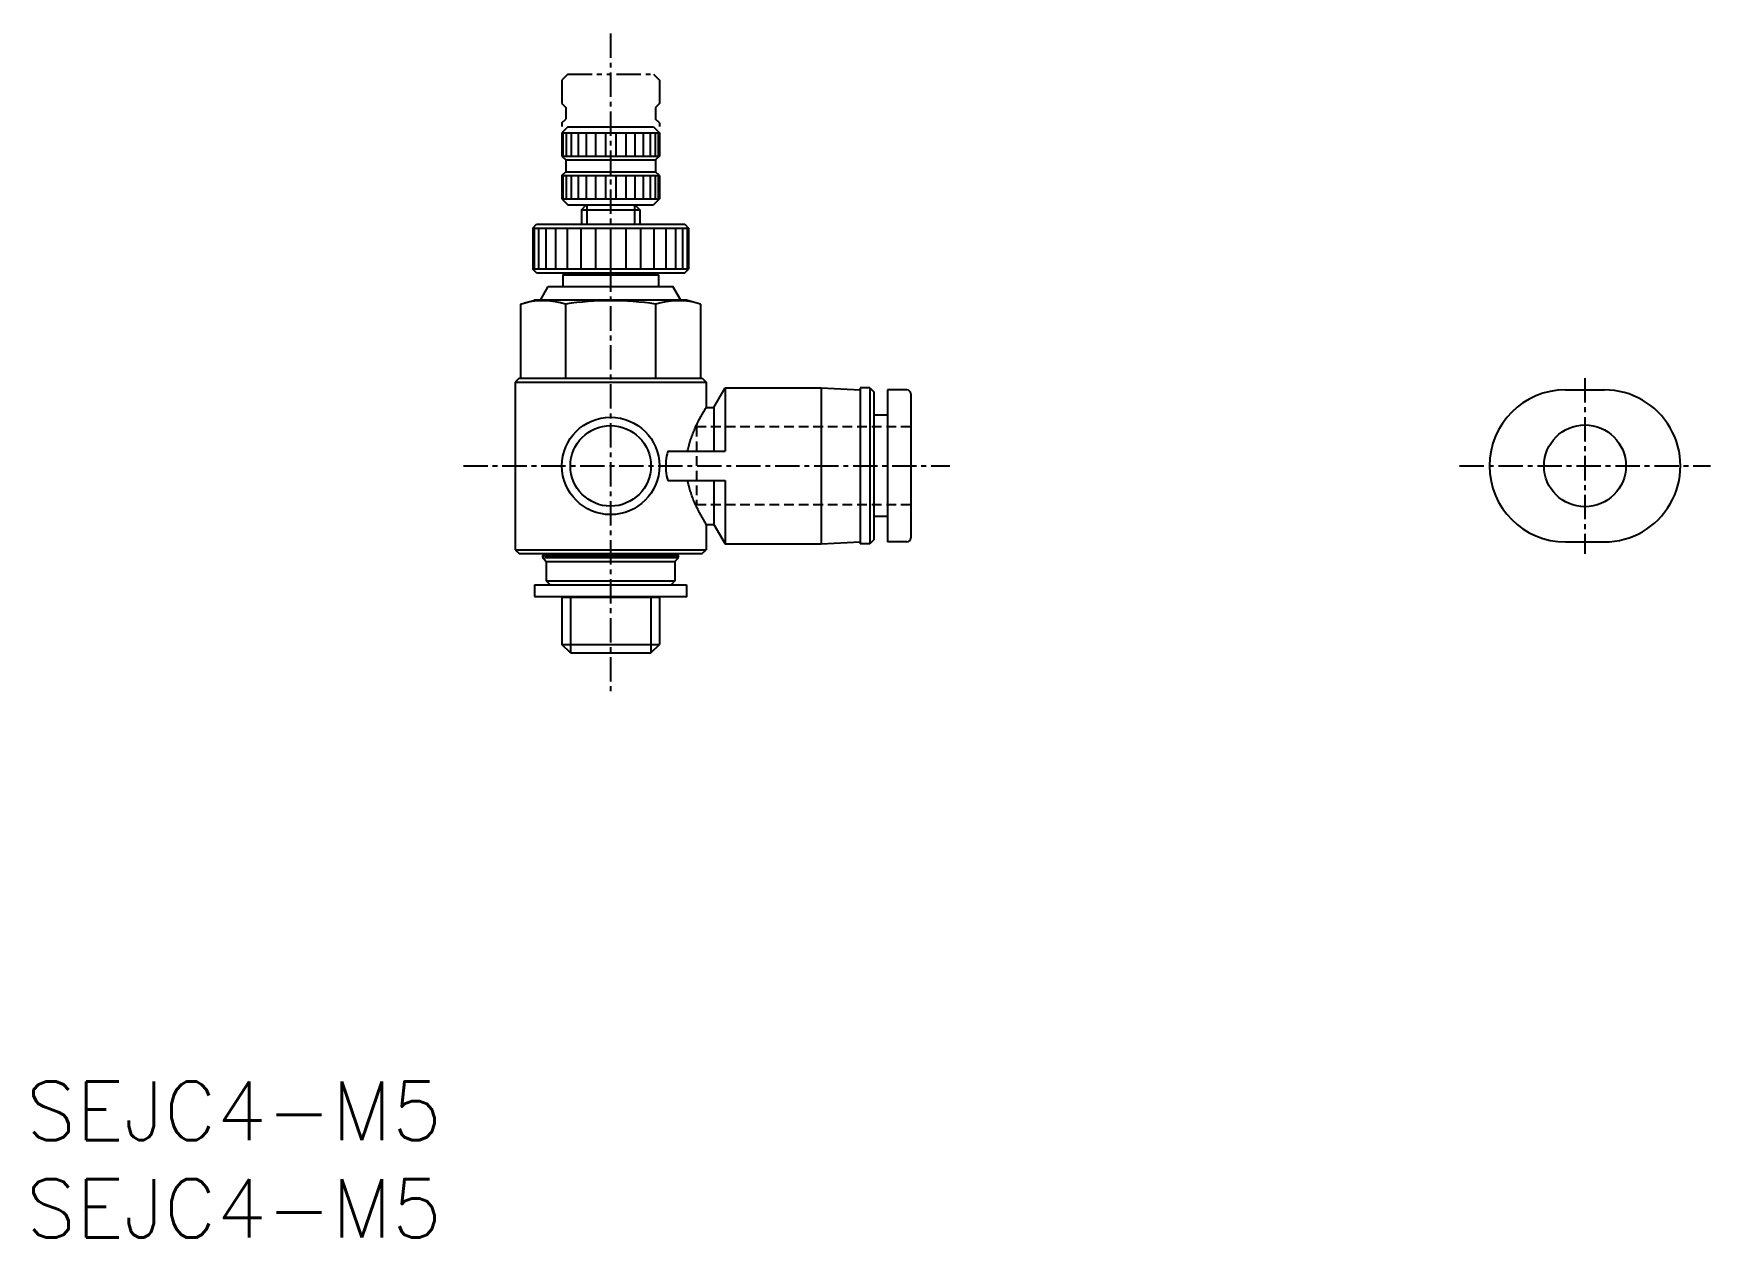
# Model space of a CAD drawing. Extents: x 0.4 to 86.4, y 0 to 61.8.
import ezdxf

# ---------------------------------------------------------------- set-up
doc = ezdxf.new("R2010")
doc.units = 0
for name, pattern in [('CENTER', [2, 1.25, -0.25, 0.25, -0.25]), ('DASHED', [0.75, 0.5, -0.25]), ('PHANTOM', [2.5, 1.25, -0.25, 0.25, -0.25, 0.25, -0.25])]:
    doc.linetypes.add(name, pattern=pattern)
doc.layers.get('0').update_dxf_attribs({"linetype": 'CONTINUOUS'})
doc.layers.add('CENTER', color=1, linetype='CENTER')
doc.styles.get("Standard").update_dxf_attribs({"font": 'txt.shx'})

# ---------------------------------------------------------------- blocks, each defined once
blk = doc.blocks.new('*U12')
at = {"color": 7, "linetype": 'CONTINUOUS'}
blk.add_text('SEJC4-M5', height=3, dxfattribs=at).set_placement((0, 0))
blk = doc.blocks.new('*U13')
at = {"color": 7, "linetype": 'CONTINUOUS'}
blk.add_text('SEJC4-M5', height=3, dxfattribs=at).set_placement((0, 5))

msp = doc.modelspace()

# ---------------------------------------------------------------- linework, layer by layer
at = {"color": 3, "linetype": 'PHANTOM'}
for p, q in [((27.79999, 59.7), (27.5, 59.40001)), ((27.5, 59.4), (27.5, 58.2)), ((27.79999, 59.7), (32.2, 59.7)), ((32.2, 59.7), (32.5, 59.4)), ((32.5, 59.4), (32.5, 58.2)), ((27.5, 58.2), (27.7, 58)), ((27.7, 58), (27.7, 57.4)), ((32.5, 58.2), (32.3, 58)), ((32.3, 58), (32.3, 57.4)), ((27.5, 57.2), (27.7, 57.4)), ((27.5, 57.2), (27.5, 57.02)), ((32.5, 57.2), (32.3, 57.4)), ((32.5, 57.2), (32.5, 57.02))]:
    msp.add_line(p, q, dxfattribs=at)
at = {"color": 7, "linetype": 'CONTINUOUS'}
for p, q in [((27.8, 56.999998), (27.5, 56.700008)), ((27.8, 56.999998), (32.2, 56.999998)), ((32.2, 56.999998), (32.5, 56.699998)), ((27.5, 56.699998), (27.5, 55.499998)), ((27.5, 56.699998), (32.5, 56.699998)), ((27.55463, 56.699998), (27.55463, 55.499998)), ((27.71614, 56.699998), (27.71614, 55.499998)), ((27.97746, 56.699998), (27.97746, 55.499998)), ((28.32717, 56.699998), (28.32717, 55.499998)), ((28.75, 56.699998), (28.75, 55.499998)), ((29.22746, 56.699998), (29.22746, 55.499998)), ((29.73868, 56.699998), (29.73868, 55.499998)), ((30.26132, 56.699998), (30.26132, 55.499998)), ((30.77254, 56.699998), (30.77254, 55.499998)), ((31.25, 56.699998), (31.25, 55.499998)), ((31.67283, 56.699998), (31.67283, 55.499998)), ((32.02254, 56.699998), (32.02254, 55.499998)), ((32.28386, 56.699998), (32.28386, 55.499998)), ((32.44537, 56.699998), (32.44537, 55.499998)), ((32.5, 56.699998), (32.5, 55.499998)), ((27.5, 55.499998), (32.5, 55.499998)), ((27.5, 55.499998), (27.7, 55.299998)), ((27.7, 55.299998), (27.7, 54.699998)), ((27.7, 55.299998), (32.3, 55.299998)), ((32.5, 55.499998), (32.3, 55.299998)), ((32.3, 55.299998), (32.3, 54.699998)), ((27.5, 54.499998), (27.7, 54.699998)), ((27.5, 54.499998), (32.5, 54.499998)), ((27.5, 54.499998), (27.5, 53.299998)), ((27.55463, 54.499998), (27.55463, 53.299998)), ((27.7, 54.699998), (32.3, 54.699998)), ((27.71614, 54.499998), (27.71614, 53.299998)), ((27.97746, 54.499998), (27.97746, 53.299998)), ((28.32717, 54.499998), (28.32717, 53.299998)), ((28.75, 54.499998), (28.75, 53.299998)), ((29.22746, 54.499998), (29.22746, 53.299998)), ((29.73868, 54.499998), (29.73868, 53.299998)), ((30.26132, 54.499998), (30.26132, 53.299998)), ((30.77254, 54.499998), (30.77254, 53.299998)), ((31.25, 54.499998), (31.25, 53.299998)), ((31.67283, 54.499998), (31.67283, 53.299998)), ((32.02254, 54.499998), (32.02254, 53.299998)), ((32.28386, 54.499998), (32.28386, 53.299998)), ((32.5, 54.499998), (32.3, 54.699998)), ((32.44537, 54.499998), (32.44537, 53.299998)), ((32.5, 54.499998), (32.5, 53.299998)), ((27.5, 53.299998), (32.5, 53.299998)), ((27.5, 53.299998), (27.8, 52.999998)), ((27.8, 52.999998), (32.2, 52.999998)), ((28.5, 52.749998), (28.75, 52.999998)), ((28.5, 52.749998), (28.5, 51.999998)), ((28.5, 52.749998), (31.5, 52.749998)), ((28.7705, 52.999998), (28.7705, 51.999998)), ((31.2295, 52.999998), (31.2295, 51.999998)), ((31.25, 52.999998), (31.5, 52.749998)), ((31.5, 52.749998), (31.5, 51.999998)), ((32.5, 53.299998), (32.2, 52.999998)), ((25.99999, 51.799998), (26.2, 51.999998)), ((26, 51.799988), (34, 51.799988)), ((26, 51.799988), (26, 49.699998)), ((26.07684, 51.799988), (26.07684, 49.699998)), ((26.20001, 51.999998), (33.79999, 51.999998)), ((26.30447, 51.799988), (26.30447, 49.699998)), ((26.67413, 51.799988), (26.67413, 49.699998)), ((27.17157, 51.799988), (27.17157, 49.699998)), ((27.77771, 51.799988), (27.77771, 49.699998)), ((28.46927, 51.799988), (28.46927, 49.699998)), ((29.21964, 51.799988), (29.21964, 49.699998)), ((30, 51.799988), (30, 49.699998)), ((30.78036, 51.799988), (30.78036, 49.699998)), ((31.53073, 51.799988), (31.53073, 49.699998)), ((32.22229, 51.799988), (32.22229, 49.699998)), ((32.82843, 51.799988), (32.82843, 49.699998)), ((33.32587, 51.799988), (33.32587, 49.699998)), ((33.69553, 51.799988), (33.69553, 49.699998)), ((33.8, 51.999988), (34, 51.799998)), ((33.92316, 51.799988), (33.92316, 49.699998)), ((34, 51.799988), (34, 49.699998)), ((26.19999, 49.499998), (25.99999, 49.699998)), ((34, 49.699998), (26, 49.699998)), ((26.20001, 49.499998), (33.79999, 49.499998)), ((27.65, 49.499988), (27.55, 49.399988)), ((27.55, 49.399988), (27.55, 48.799988)), ((27.55, 49.399988), (32.45, 49.399988)), ((32.45, 49.399988), (32.35, 49.499988)), ((32.45, 49.399988), (32.45, 48.799988)), ((33.8, 49.499988), (34, 49.699988)), ((26.39585, 48.099998), (26.8, 48.799998)), ((26.79999, 48.799988), (33.20001, 48.799988)), ((33.60414, 48.099998), (33.2, 48.799998)), ((25.3812, 47.907388), (26.1, 48.099988)), ((25.3812, 47.907388), (25.3812, 44.099988)), ((33.9, 48.099988), (26.1, 48.099988)), ((27.6906, 47.907388), (27.6906, 44.099988)), ((32.3094, 47.907388), (32.3094, 44.099988)), ((34.6188, 47.907388), (33.9, 48.099988)), ((34.6188, 47.907388), (34.6188, 44.099988)), ((25.3, 44.099988), (25.09999, 43.899998)), ((25.09999, 43.899998), (34.89999, 43.899998)), ((25.09999, 43.899998), (25.09999, 35.299988)), ((25.29999, 44.099988), (34.70001, 44.099988)), ((34.70001, 44.099988), (34.89999, 43.899998)), ((34.89999, 43.899998), (34.89999, 42.599988)), ((35.29999, 42.599988), (35.87734, 43.599998)), ((35.87735, 43.599988), (35.87735, 40.349988)), ((35.87735, 43.599988), (40.79999, 43.599988)), ((40.79999, 43.599989), (42.8, 43.499988)), ((40.79999, 43.599989), (40.79999, 35.599988)), ((43.29999, 43.599988), (42.79999, 43.599988)), ((42.79999, 43.599988), (42.79999, 35.599988)), ((43.29999, 43.599988), (43.29999, 35.599988)), ((43.29999, 43.599988), (43.49999, 43.399988)), ((43.49999, 43.399988), (43.49999, 35.799988)), ((45.19999, 43.499998), (44.19999, 43.499998)), ((44.19999, 43.499998), (44.19999, 35.699988)), ((45.39999, 43.299998), (45.39999, 35.899988)), ((79, 43.499998), (81, 43.499998)), ((34.89999, 42.599988), (35.29999, 42.599988)), ((35.29999, 42.599988), (35.29999, 40.349988)), ((44.19999, 42.199988), (43.49999, 42.199988)), ((32.92788, 40.349988), (35.87735, 40.349988)), ((32.92788, 38.849988), (35.87735, 38.849988)), ((35.29999, 38.849988), (35.29999, 36.599988)), ((35.87735, 38.849988), (35.87735, 35.599988)), ((34.89999, 36.599988), (34.89999, 35.299988)), ((34.89999, 36.599988), (35.29999, 36.599988)), ((35.3, 36.599988), (35.87734, 35.599988)), ((44.19999, 36.999998), (43.49999, 36.999998)), ((25.09999, 35.299988), (34.89999, 35.299988)), ((25.1, 35.299988), (25.29999, 35.099988)), ((34.69999, 35.099988), (34.89999, 35.299988)), ((35.87735, 35.599988), (40.79999, 35.599988)), ((40.79999, 35.599988), (42.8, 35.699988)), ((43.29999, 35.599988), (42.79999, 35.599988)), ((43.49999, 35.799998), (43.29998, 35.599988)), ((45.19999, 35.699988), (44.19999, 35.699988)), ((79, 35.699998), (81, 35.699998)), ((25.29999, 35.099988), (34.7, 35.099988)), ((26.50002, 34.999998), (33.49998, 34.999998)), ((26.5868, 34.813188), (26.70001, 34.699988)), ((26.60001, 34.899998), (33.39999, 34.899998)), ((26.7, 35.099988), (26.7, 34.999998)), ((26.7, 34.699998), (26.7, 33.7)), ((26.7, 34.699998), (33.3, 34.699998)), ((33.3, 35.099988), (33.3, 34.999998)), ((33.3, 34.699988), (33.41321, 34.813188)), ((33.3, 34.699998), (33.3, 33.7)), ((26.7, 33.7), (26.9, 33.5)), ((26.7, 33.699997), (33.3, 33.699997)), ((33.3, 33.7), (33.1, 33.5)), ((26.09999, 33.5), (26.09999, 32.9)), ((26.09999, 32.9), (33.89999, 32.9)), ((26.10001, 33.5), (33.89999, 33.5)), ((27.5, 32.855664), (27.57681, 32.9)), ((27.5, 32.855664), (27.5, 30.433)), ((27.5, 32.855664), (32.5, 32.855664)), ((27.5, 32.855657), (27.5, 30.433)), ((27.933, 32.9), (27.933, 30)), ((32.067, 32.9), (32.067, 30)), ((32.4232, 32.9), (32.5, 32.855664)), ((32.5, 32.855664), (32.5, 30.433)), ((33.90001, 33.5), (33.90001, 32.9)), ((27.5, 30.433), (32.5, 30.433)), ((27.933, 30), (27.5, 30.433)), ((32.067, 30), (32.5, 30.433)), ((27.933, 30), (32.067, 30))]:
    msp.add_line(p, q, dxfattribs=at)
at = {"color": 3, "linetype": 'DASHED'}
for p, q in [((45.39999, 41.599988), (34.39999, 41.599988)), ((34.39999, 41.599988), (34.39999, 37.599988)), ((45.39999, 37.599988), (34.39999, 37.599988))]:
    msp.add_line(p, q, dxfattribs=at)
at = {"color": 7, "linetype": 'CONTINUOUS'}
for points in [[(33.94923, 40.349958, -0.014456641), (34.00879, 40.615208, -0.013155817), (34.08312, 40.877578, -0.011962447), (34.17073, 41.136508, -0.010880282), (34.27018, 41.391478, -0.009906445), (34.38009, 41.641978, -0.00904353), (34.49927, 41.887868, -0.007920459), (34.62679, 42.129608, -0.00649982), (34.761, 42.367148, -0.005868791), (34.89999, 42.599988)], [(32.92788, 40.349988, 0.041676835), (32.84141, 39.852828, 0.044352287), (32.8414, 39.347308, 0.041690202), (32.92788, 38.849988)], [(34.89999, 36.599988, -0.005897984), (34.76018, 36.834238, -0.00649549), (34.62625, 37.071368, -0.007901074), (34.49912, 37.312418, -0.00902672), (34.38016, 37.557848, -0.009921686), (34.27009, 37.808738, -0.010884958), (34.17061, 38.063778, -0.011940669), (34.08317, 38.322238, -0.013210401), (34.00856, 38.585678, -0.014601163), (33.94858, 38.853398)]]:
    msp.add_lwpolyline(points, format="xyb", dxfattribs=at)
for centre, radius in [((30, 39.599988), 2.5), ((30, 39.599988), 2.067), ((80, 39.599998), 2.1)]:
    msp.add_circle(centre, radius, dxfattribs=at)
for centre, radius, start, end in [((26.5359, 43.969568), 4.10363, 73.657111, 103.65711), ((30, 31.907389), 16.165808, 81.786789, 98.213209), ((33.4641, 43.969568), 4.10363, 76.342895, 106.3429), ((45.19999, 43.299998), 0.2, 0, 90), ((79, 39.599998), 3.9, 90.000002, 270), ((81, 39.599998), 3.9, 270, 90.000003), ((45.19999, 35.899988), 0.2, 270, 0), ((26.79895, 35.025328), 0.3, 184.84455, 225.00002), ((33.20105, 35.025328), 0.3, 314.99998, 355.15545)]:
    msp.add_arc(centre, radius, start, end, dxfattribs=at)
for p in [(30, 32.9), (33.90001, 32.9)]:
    msp.add_point(p, dxfattribs=at)
at = {"layer": 'CENTER', "color": 1, "linetype": 'CENTER'}
for p, q in [((30, 61.789988), (30, 28)), ((80.000005, 44.107994), (80.000005, 35.092001)), ((22.44237, 39.599988), (47.39999, 39.599988)), ((73.56001, 39.599998), (86.44, 39.599998))]:
    msp.add_line(p, q, dxfattribs=at)

# ---------------------------------------------------------------- block references
at = {"color": 7, "linetype": 'CONTINUOUS'}
for name in ['*U13', '*U12']:
    msp.add_blockref(name, (0, 0), dxfattribs=at)

doc.saveas('drawing.dxf')
